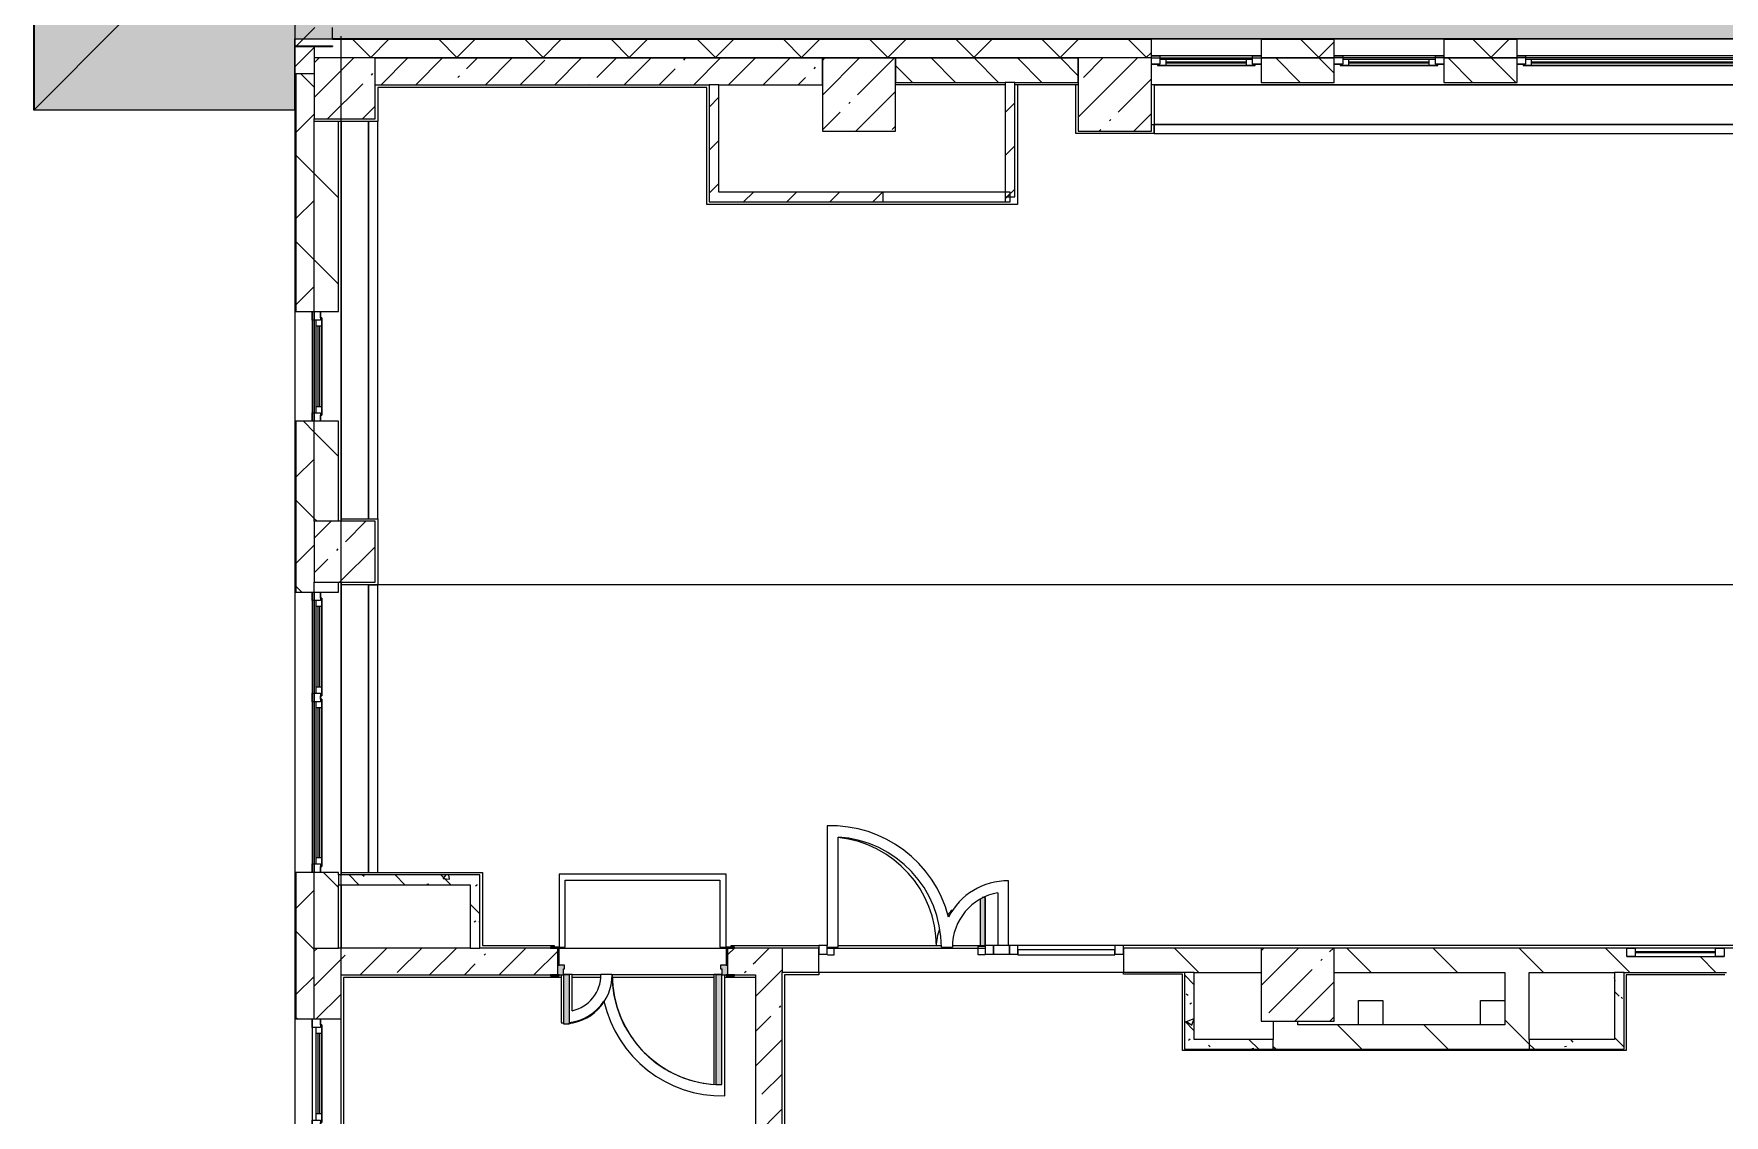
# Model space of a CAD drawing. Header units: millimetres. Extents: x 35224 to 234359, y -8553 to 29000.
# Drawn here: x 104938 to 118809, y 6530 to 15398 of the extents above; entities that cross this region are included whole.
import ezdxf

# ---------------------------------------------------------------- set-up
doc = ezdxf.new("R2010")
doc.units = ezdxf.units.MM
for name, color, linetype, lineweight in [('A-DETL-2', 7, 'Continuous', 5), ('A-GENM-1', 7, 'Continuous', 5), ('A-GLAZ-1', 7, 'Continuous', 5), ('A-GLAZ-CURT-3', 7, 'Continuous', 5), ('A-GLAZ-CWMG-3', 7, 'Continuous', 5), ('A-WALL', 7, 'Continuous', 9), ('A-WALL-4', 7, 'Continuous', 5), ('I-WALL-3', 7, 'Continuous', 5), ('S-COLS-1', 7, 'Continuous', 5), ('Оси', 7, 'Continuous', 9)]:
    doc.layers.add(name, color=color, linetype=linetype, lineweight=lineweight)
doc.layers.add('A-DETL-GENF-2', color=7, linetype='Continuous', lineweight=9, true_color=0xc0c0c0, transparency=0.4)
for name, color, linetype, lineweight, true_color in [('A-DETL-GENF-3', 7, 'Continuous', 5, 0xaaaaaa), ('A-DOOR-2', 7, 'Continuous', 5, 0xaaaaaa), ('A-DOOR-3', 7, 'Continuous', 5, 0xe2e2e2), ('A-DOOR-FRAM-2', 7, 'Continuous', 5, 0xe2e2e2), ('A-DOOR-FRAM-3', 7, 'Continuous', 5, 0xaaaaaa), ('A-FLOR-2', 7, 'Continuous', 5, 0xaaaaaa), ('A-GENM-2', 7, 'Continuous', 5, 0x737373), ('A-WALL-5', 7, 'Continuous', 5, 0x737373), ('I-WALL-2', 7, 'Continuous', 5, 0x737373), ('I-WALL-4', 7, 'Continuous', 5, 0x787878)]:
    doc.layers.add(name, color=color, linetype=linetype, lineweight=lineweight, true_color=true_color)
pattern_1 = [(135, (107348.7, 0), (-353.553, -353.553), [])]
pattern_2 = [(45, (107348.7, 0), (-353.5534, 353.5534), []), (135, (107348.7, 0), (-353.5534, -353.5534), [])]
pattern_3 = [(45, (107348.7, 0), (-285.123, 285.123), []), (45, (107633.8, 0), (-285.123, 285.123), [504.031, -100.806, 16.764, -84.042])]
pattern_4 = [(135, (107348.7, 0), (-377.17, -377.17), [533.4, -88.9, 17.78, -88.9]), (135, (107348.7, 376.94), (-377.17, -377.17), []), (50, (107348.7, 0), (637.645, -55.787), [66.675, -733.425]), (355, (107348.7, 0), (-123.35, 668.7), [53.34, -586.74]), (100.451, (107401.8, -4.65), (514.3, 612.908), [56.665, -623.315]), (46.184, (107348.7, 177.8), (948.776, -147.15), [100.01, -1100.14]), (96.636, (107427.8, 165.5), (830.91, 865.997), [85, -934.97]), (351.184, (107348.7, 177.8), (830.92, 865.99), [80.01, -880.11]), (21, (107437.6, 133.35), (530.65, -357.928), [66.675, -733.425]), (326, (107437.6, 133.35), (216.308, 644.66), [53.34, -586.74]), (71.451, (107481.8, 103.5), (746.96, 286.724), [56.665, -623.315]), (37.5, (107348.7, 0), (10.8105, 295.9426), [16.764, -562.864, 16.764, -578.866, -588.962]), (37.5, (107348.7, 0), (10.8105, 295.9426), [-1175.258, 16.764, -572.198]), (7.5, (107348.7, 0), (233.869, 350.632), [16.764, -322.834, 16.764, -549.529, -224.472]), (7.5, (107348.7, 0), (233.869, 350.632), [-905.891, 16.764, -207.708]), (327.5, (107150.44, 0), (474.568, -20.0513), [16.764, -205.486, 16.764, -676.656, -920.115]), (327.5, (107150.44, 0), (474.568, -20.0513), [-915.67, 16.764, -903.351]), (317.5, (107061.54, 0), (518.452, 88.993), [16.764, -272.161, 16.764, -443.738, -653.415]), (317.5, (107061.54, 0), (518.452, 88.993), [-749.427, 16.764, -636.65])]
pattern_5 = [(45, (107348.7, 0), (-176.7767, 176.7767), [])]

# ---------------------------------------------------------------- blocks, each defined once
blk = doc.blocks.new('парапет1 - парапет-18629556-3_7_2_птичка')
at = {"layer": 'A-GENM-1'}
for p, q in [((-2411, 14773), (-2411, 27400)), ((-268, 14773), (-2411, 14773))]:
    blk.add_line(p, q, dxfattribs=at)
at = {"layer": 'A-GENM-2'}
for p, q in [((-2409, 14775), (-1702, 15482)), ((-268, 15482), (-268, 14775))]:
    blk.add_line(p, q, dxfattribs=at)
blk = doc.blocks.new('BSC_Колонна _Прямоугольная - 500х500-V136-3_7_2_птичка')
at = {"layer": 'S-COLS-1'}
h = blk.add_hatch(dxfattribs=at)
h.set_pattern_fill('FP_110', color=256, style=0, pattern_type=2)
h.set_pattern_definition([(45, (-140, -14950), (-285.123, 285.123), []), (45, (145.12, -14950), (-285.123, 285.123), [504.031, -100.806, 16.764, -84.042])])
h.paths.add_polyline_path([(-250, -250), (250, -250), (250, 250), (-250, 250)])
for p, q in [((250, 250), (-250, 250)), ((-250, 250), (-250, -250)), ((250, -250), (250, 250)), ((-250, -250), (250, -250))]:
    blk.add_line(p, q, dxfattribs=at)
blk = doc.blocks.new('120_Окно_СКБ_1Ст - 120_Окно_СКБ_1Ст 900х2500_h_-20664874-3_7_2_птичка')
at = {"layer": 'A-GLAZ-1'}
for p, q in [((-450, -127), (-450, -57)), ((-450, -57), (-380, -57)), ((450, -57), (-450, -57)), ((-380, -127), (-450, -127)), ((-450, -127), (-400, -127)), ((-380, -127), (-400, -127)), ((-400, -127), (-400, -137)), ((-400, -137), (400, -137)), ((400, -137), (-400, -137)), ((-380, -57), (-380, -127)), ((380, -87), (-380, -87)), ((-380, -87), (-380, -127)), ((-330, -137), (-330, -87)), ((-330, -107), (330, -107)), ((330, -117), (-330, -117)), ((330, -137), (330, -87)), ((380, -127), (380, -57)), ((380, -57), (450, -57)), ((380, -127), (380, -87)), ((450, -127), (380, -127)), ((400, -127), (380, -127)), ((400, -127), (450, -127)), ((400, -137), (400, -127)), ((450, -57), (450, -127))]:
    blk.add_line(p, q, dxfattribs=at)
blk = doc.blocks.new('120_Окно_СКБ_2Ст - 120_Окно_СКБ_2Ст 2100х2400 _мал створка справа_-22446225-3_7_2_птичка')
at = {"layer": 'A-GLAZ-1'}
for p, q in [((-1050, -127), (-1050, -57)), ((-1050, -57), (-980, -57)), ((1050, -57), (-1050, -57)), ((-980, -127), (-1050, -127)), ((-1050, -127), (-1000, -127)), ((-980, -127), (-1000, -127)), ((-1000, -127), (-1000, -137)), ((-1000, -137), (170, -137)), ((170, -137), (-1000, -137)), ((-980, -57), (-980, -127)), ((150, -87), (-980, -87)), ((-980, -87), (-980, -127)), ((-930, -137), (-930, -87)), ((-930, -107), (100, -107)), ((100, -117), (-930, -117)), ((100, -137), (100, -87)), ((150, -127), (150, -57)), ((150, -57), (220, -57)), ((150, -127), (150, -87)), ((220, -127), (150, -127)), ((170, -127), (150, -127)), ((170, -127), (200, -127)), ((170, -137), (170, -127)), ((220, -127), (200, -127)), ((200, -127), (200, -137)), ((200, -137), (1000, -137)), ((1000, -137), (200, -137)), ((220, -57), (220, -127)), ((980, -87), (220, -87)), ((220, -87), (220, -127)), ((270, -137), (270, -87)), ((270, -107), (930, -107)), ((930, -117), (270, -117)), ((930, -137), (930, -87)), ((980, -127), (980, -57)), ((980, -57), (1050, -57)), ((980, -127), (980, -87)), ((1050, -127), (980, -127)), ((1000, -127), (980, -127)), ((1000, -127), (1050, -127)), ((1000, -137), (1000, -127)), ((1050, -57), (1050, -127))]:
    blk.add_line(p, q, dxfattribs=at)
blk = doc.blocks.new('120_Окно_СКБ_2Ст - 120_Окно_СКБ_2Ст 2300х2500 _мал створка справа_-22272277-3_7_2_птичка')
at = {"layer": 'A-GLAZ-1'}
for p, q in [((-1150, -127), (-1150, -57)), ((-1150, -57), (-1080, -57)), ((1150, -57), (-1150, -57)), ((-1080, -127), (-1150, -127)), ((-1150, -127), (-1100, -127)), ((-1080, -127), (-1100, -127)), ((-1100, -127), (-1100, -137)), ((-1100, -137), (270, -137)), ((270, -137), (-1100, -137)), ((-1080, -57), (-1080, -127)), ((250, -87), (-1080, -87)), ((-1080, -87), (-1080, -127)), ((-1030, -137), (-1030, -87)), ((-1030, -107), (200, -107)), ((200, -117), (-1030, -117)), ((200, -137), (200, -87)), ((250, -127), (250, -57)), ((250, -57), (320, -57)), ((250, -127), (250, -87)), ((320, -127), (250, -127)), ((270, -127), (250, -127)), ((270, -127), (300, -127)), ((270, -137), (270, -127)), ((320, -127), (300, -127)), ((300, -127), (300, -137)), ((300, -137), (1100, -137)), ((1100, -137), (300, -137)), ((320, -57), (320, -127)), ((1080, -87), (320, -87)), ((320, -87), (320, -127)), ((370, -137), (370, -87)), ((370, -107), (1030, -107)), ((1030, -117), (370, -117)), ((1030, -137), (1030, -87)), ((1080, -127), (1080, -57)), ((1080, -57), (1150, -57)), ((1080, -127), (1080, -87)), ((1150, -127), (1080, -127)), ((1100, -127), (1080, -127)), ((1100, -127), (1150, -127)), ((1100, -137), (1100, -127)), ((1150, -57), (1150, -127))]:
    blk.add_line(p, q, dxfattribs=at)
blk = doc.blocks.new('110_Дверь_СКБ_2Ст - Д-1 Лестничная клетка EIS60-24280000-3_7_2_птичка')
at = {"layer": 'A-DOOR-3'}
for points in [[(-637.5, 1010), (-637.5, 110), (-587.5, 110), (-587.5, 1010)], [(612.5, 510), (612.5, 110), (662.5, 110), (662.5, 510)], [(712.5, 30), (697.5, 30), (697.5, -110), (712.5, -110)]]:
    blk.add_hatch(color=256, dxfattribs=at).paths.add_polyline_path(points)
h = blk.add_hatch(color=256, dxfattribs=at)
h.paths.add_polyline_path([(712.5, 110), (662.5, 110), (662.5, 60), (652.5, 60), (652.5, 30), (712.5, 30), (712.5, 39.7)])
h.paths.add_polyline_path([(-687.5, 110), (-687.5, 30), (-627.5, 30), (-627.5, 60), (-637.5, 60), (-637.5, 110)])
at = {"layer": 'A-DOOR-FRAM-2'}
for points in [[(-742.5, 118), (-742.5, 110), (-672.5, 110), (-672.5, 118)], [(-672.5, 30), (-687.5, 30), (-687.5, -110), (-672.5, -110)], [(767.5, 118), (697.5, 118), (697.5, 110), (767.5, 110)], [(-672.5, -110), (-742.5, -110), (-742.5, -118), (-672.5, -118)], [(697.5, -110), (697.5, -118), (767.5, -118), (767.5, -110)]]:
    blk.add_hatch(color=256, dxfattribs=at).paths.add_polyline_path(points)
at = {"layer": 'A-DOOR-2'}
for p, q in [((-637.5, 1010), (-637.5, 110)), ((-587.5, 1010), (-637.5, 1010)), ((-587.5, 110), (-587.5, 1010)), ((662.5, 510), (612.5, 510)), ((612.5, 510), (612.5, 110)), ((662.5, 110), (662.5, 510)), ((-637.5, 110), (-587.5, 110)), ((612.5, 110), (662.5, 110))]:
    blk.add_line(p, q, dxfattribs=at)
for centre, radius, start, end in [((-637.5, 110), 900, 0, 90), ((662.5, 110), 400, 90, 180)]:
    blk.add_arc(centre, radius, start, end, dxfattribs=at)
at = {"layer": 'A-DOOR-FRAM-3'}
for p, q in [((-672.5, 118), (-742.5, 118)), ((-742.5, 118), (-742.5, 110)), ((-742.5, 110), (-672.5, 110)), ((-637.5, 110), (-687.5, 110)), ((-687.5, 110), (-687.5, 30)), ((-687.5, 30), (-627.5, 30)), ((-672.5, 30), (-687.5, 30)), ((-687.5, 30), (-687.5, -110)), ((-672.5, 110), (-672.5, 118)), ((-672.5, -110), (-672.5, 30)), ((-637.5, 60), (-637.5, 110)), ((-627.5, 60), (-637.5, 60)), ((-627.5, 30), (-627.5, 60)), ((662.5, 60), (652.5, 60)), ((652.5, 60), (652.5, 30)), ((652.5, 30), (712.5, 30)), ((662.5, 110), (662.5, 60)), ((712.5, 110), (662.5, 110)), ((767.5, 118), (697.5, 118)), ((697.5, 118), (697.5, 110)), ((697.5, 110), (767.5, 110)), ((712.5, 30), (697.5, 30)), ((697.5, 30), (697.5, -110)), ((712.5, 30), (712.5, 110)), ((712.5, -110), (712.5, 30)), ((767.5, 110), (767.5, 118)), ((-672.5, -110), (-742.5, -110)), ((-742.5, -110), (-742.5, -118)), ((-742.5, -118), (-672.5, -118)), ((-687.5, -110), (-672.5, -110)), ((-672.5, -118), (-672.5, -110)), ((697.5, -110), (712.5, -110)), ((767.5, -110), (697.5, -110)), ((697.5, -110), (697.5, -118)), ((697.5, -118), (767.5, -118)), ((767.5, -118), (767.5, -110))]:
    blk.add_line(p, q, dxfattribs=at)
blk = doc.blocks.new('120_Окно_СКБ_2Ст - 120_Окно_СКБ_2Ст 3100х2500 _мал_створка слева_ 2-V162-3_7_2_птичка')
at = {"layer": 'A-GLAZ-1'}
for p, q in [((-1550, -127), (-1550, -57)), ((-1550, -57), (-1480, -57)), ((1550, -57), (-1550, -57)), ((-1480, -127), (-1550, -127)), ((-1550, -127), (-1500, -127)), ((-1480, -127), (-1500, -127)), ((-1500, -127), (-1500, -137)), ((-1500, -137), (670, -137)), ((670, -137), (-1500, -137)), ((-1480, -57), (-1480, -127)), ((650, -87), (-1480, -87)), ((-1480, -87), (-1480, -127)), ((-1430, -137), (-1430, -87)), ((-1430, -107), (600, -107)), ((600, -117), (-1430, -117)), ((600, -137), (600, -87)), ((650, -127), (650, -57)), ((650, -57), (720, -57)), ((650, -127), (650, -87)), ((720, -127), (650, -127)), ((670, -127), (650, -127)), ((670, -127), (700, -127)), ((670, -137), (670, -127)), ((720, -127), (700, -127)), ((700, -127), (700, -137)), ((700, -137), (1500, -137)), ((1500, -137), (700, -137)), ((720, -57), (720, -127)), ((1480, -87), (720, -87)), ((720, -87), (720, -127)), ((770, -137), (770, -87)), ((770, -107), (1430, -107)), ((1430, -117), (770, -117)), ((1430, -137), (1430, -87)), ((1480, -127), (1480, -57)), ((1480, -57), (1550, -57)), ((1480, -127), (1480, -87)), ((1550, -127), (1480, -127)), ((1500, -127), (1480, -127)), ((1500, -127), (1550, -127)), ((1500, -137), (1500, -127)), ((1550, -57), (1550, -127))]:
    blk.add_line(p, q, dxfattribs=at)
blk = doc.blocks.new('BSC_Колонна _Прямоугольная - 600х600-V219-3_7_2_птичка')
at = {"layer": 'S-COLS-1'}
h = blk.add_hatch(dxfattribs=at)
h.set_pattern_fill('FP_156', color=256, style=0, pattern_type=2)
h.set_pattern_definition([(45, (-7960, -7600), (-285.123, 285.123), []), (45, (-7674.88, -7600), (-285.123, 285.123), [504.031, -100.806, 16.764, -84.042])])
h.paths.add_polyline_path([(-300, -300), (300, -300), (300, 300), (-300, 300)])
for p, q in [((300, 300), (-300, 300)), ((-300, 300), (-300, -300)), ((300, -300), (300, 300)), ((-300, -300), (300, -300))]:
    blk.add_line(p, q, dxfattribs=at)
blk = doc.blocks.new('120_Окно_СКБ_1Ст - 120_Окно_СКБ_1Ст_900х2500_h_-20705657-3_7_2_птичка')
at = {"layer": 'A-GLAZ-1'}
for p, q in [((-450, -127), (-450, -57)), ((-450, -57), (-380, -57)), ((450, -57), (-450, -57)), ((-380, -127), (-450, -127)), ((-450, -127), (-400, -127)), ((-380, -127), (-400, -127)), ((-400, -127), (-400, -137)), ((-400, -137), (400, -137)), ((400, -137), (-400, -137)), ((-380, -57), (-380, -127)), ((380, -87), (-380, -87)), ((-380, -87), (-380, -127)), ((-330, -137), (-330, -87)), ((-330, -107), (330, -107)), ((330, -117), (-330, -117)), ((330, -137), (330, -87)), ((380, -127), (380, -57)), ((380, -57), (450, -57)), ((380, -127), (380, -87)), ((450, -127), (380, -127)), ((400, -127), (380, -127)), ((400, -127), (450, -127)), ((400, -137), (400, -127)), ((450, -57), (450, -127))]:
    blk.add_line(p, q, dxfattribs=at)
blk = doc.blocks.new('BSC_Колонна _Прямоугольная - 500х500-V227-3_7_2_птичка')
at = {"layer": 'S-COLS-1'}
h = blk.add_hatch(dxfattribs=at)
h.set_pattern_fill('FP_166', color=256, style=0, pattern_type=2)
h.set_pattern_definition([(45, (-140, -11150), (-285.123, 285.123), []), (45, (145.12, -11150), (-285.123, 285.123), [504.031, -100.806, 16.764, -84.042])])
h.paths.add_polyline_path([(-136, -250), (250, -250), (250, 250), (-250, 250), (-250, -250)])
for p, q in [((250, 250), (-250, 250)), ((-250, 250), (-250, -250)), ((250, -250), (250, 250)), ((-250, -250), (250, -250))]:
    blk.add_line(p, q, dxfattribs=at)
blk = doc.blocks.new('Прямоугольный импост - 50 x 70 мм-V258-3_7_2_птичка')
at = {"layer": 'A-GLAZ-CWMG-3'}
for p, q in [((-70, 35), (0, 35)), ((-70, -35), (-70, 35)), ((0, 35), (0, -35)), ((0, -35), (-70, -35))]:
    blk.add_line(p, q, dxfattribs=at)
blk = doc.blocks.new('Дверь_Витражная_остекление_ - ДВН_ДАО_Главный вход_1200 в свету-V259-3_7_2_птичка')
at = {"layer": 'A-DOOR-3'}
blk.add_hatch(color=256, dxfattribs=at).paths.add_polyline_path([(626, 30), (647, 35), (647, 430), (635, 430), (607, 416), (607, 30), (620, 30)])
at = {"layer": 'A-DETL-GENF-3'}
for p, q in [((647, 430), (635, 430)), ((647, 35), (647, 430)), ((607, 416), (607, 30)), ((-592, -40), (-592, 23)), ((592, -40), (592, 30)), ((592, 30), (647, 30)), ((607, 30), (647, 30)), ((-647, -40), (-592, -40)), ((647, -40), (592, -40))]:
    blk.add_line(p, q, dxfattribs=at)
at = {"layer": 'A-DOOR-2'}
blk.add_line((647, 430), (647, 35), dxfattribs=at)
for centre, radius, start, end in [((-647, 30), 895, 360, 84.2645), ((647, 30), 400, 90, 93.429), ((647, 30), 400, 132.2351, 140.3871), ((647, 30), 400, 159.4182, 180)]:
    blk.add_arc(centre, radius, start, end, dxfattribs=at)
blk = doc.blocks.new('Системная панель - Стемалит - 40мм-32257327-3_7_2_птичка')
at = {"layer": 'A-GLAZ-CURT-3'}
for p, q in [((65, 35), (-65, 35)), ((-65, 35), (-65, -35)), ((65, -35), (65, 35)), ((-65, -35), (65, -35))]:
    blk.add_line(p, q, dxfattribs=at)
blk = doc.blocks.new('Прямоугольный импост - 50 x 70 мм-31687886-3_7_2_птичка')
at = {"layer": 'A-GLAZ-CWMG-3'}
for p, q in [((-35, 35), (35, 35)), ((-35, -35), (-35, 35)), ((35, 35), (35, -35)), ((35, -35), (-35, -35))]:
    blk.add_line(p, q, dxfattribs=at)
blk = doc.blocks.new('Прямоугольный импост - 50 x 70 мм-31701779-3_7_2_птичка')
at = {"layer": 'A-GLAZ-CWMG-3'}
for p, q in [((0, 35), (-70, 35)), ((-70, 35), (-70, -35)), ((0, -35), (0, 35)), ((-70, -35), (0, -35))]:
    blk.add_line(p, q, dxfattribs=at)
blk = doc.blocks.new('Системная панель - Стекло - 40мм-V260-3_7_2_птичка')
at = {"layer": 'A-GLAZ-CURT-3'}
for p, q in [((397.5, 0), (-397.5, 0)), ((-397.5, 0), (-397.5, -40)), ((397.5, -40), (397.5, 0)), ((-397.5, -40), (397.5, -40))]:
    blk.add_line(p, q, dxfattribs=at)
blk = doc.blocks.new('Прямоугольный импост - 50 x 70 мм-31702100-3_7_2_птичка')
at = {"layer": 'A-GLAZ-CWMG-3'}
for p, q in [((-35, 35), (35, 35)), ((-35, -35), (-35, 35)), ((35, 35), (35, -35)), ((35, -35), (-35, -35))]:
    blk.add_line(p, q, dxfattribs=at)
blk = doc.blocks.new('Прямоугольный импост - 50 x 70 мм-31720914-3_7_2_птичка')
at = {"layer": 'A-GLAZ-CWMG-3'}
blk.add_line((32940, 7920), (32145, 7920), dxfattribs=at)
blk = doc.blocks.new('120_Окно_СКБ_1Ст - 120_Окно_СКБ_1Ст 400х800 EI30-24230873-3_7_2_птичка')
at = {"layer": 'A-GLAZ-1'}
for p, q in [((-400, 30), (-400, 100)), ((-400, 100), (-330, 100)), ((400, 100), (-400, 100)), ((-330, 30), (-400, 30)), ((-400, 30), (400, 30)), ((-330, 100), (-330, 30)), ((330, 70), (-330, 70)), ((330, 60), (-330, 60)), ((330, 30), (330, 100)), ((330, 100), (400, 100)), ((400, 30), (330, 30)), ((400, 100), (400, 30))]:
    blk.add_line(p, q, dxfattribs=at)
blk = doc.blocks.new('Зашивка приборов отопления34 - Зашивка приборов отопления-33324488-3_7_2_птичка')
at = {"layer": 'A-WALL-4'}
for p, q in [((34188, 26888), (34188, 26567)), ((40348, 26888), (34188, 26888)), ((40348, 26567), (40348, 26888)), ((34188, 26567), (40348, 26567)), ((40348, 26567), (34188, 26567)), ((34188, 26567), (34188, 26492)), ((40348, 26492), (40348, 26567)), ((34188, 26492), (40348, 26492))]:
    blk.add_line(p, q, dxfattribs=at)
blk = doc.blocks.new('Зашивка приборов отопления35 - Зашивка приборов отопления-33324623-3_7_2_птичка')
at = {"layer": 'A-WALL-4'}
for p, q in [((34188, 26793), (34188, 26567)), ((37448, 26793), (34188, 26793)), ((37448, 26567), (37448, 26793)), ((34188, 26567), (37448, 26567)), ((37448, 26567), (34188, 26567)), ((34188, 26567), (34188, 26492)), ((37448, 26492), (37448, 26567)), ((34188, 26492), (37448, 26492))]:
    blk.add_line(p, q, dxfattribs=at)
blk = doc.blocks.new('Зашивка приборов отопления36 - Зашивка приборов отопления-33324807-3_7_2_птичка')
at = {"layer": 'A-WALL-4'}
for p, q in [((34188, 26793), (34188, 26567)), ((36549, 26793), (34188, 26793)), ((36549, 26567), (36549, 26793)), ((34188, 26567), (36549, 26567)), ((36545, 26567), (34188, 26567)), ((34188, 26567), (34188, 26492)), ((36545, 26492), (36545, 26567)), ((34188, 26492), (36545, 26492))]:
    blk.add_line(p, q, dxfattribs=at)

msp = doc.modelspace()

# ---------------------------------------------------------------- hatches: boundary and pattern name
at = {"layer": 'A-DETL-GENF-2'}
msp.add_hatch(color=256, dxfattribs=at).paths.add_polyline_path([(106420.9, 14774.9), (107080.7, 14774.9), (107080.7, 15358), (146108.7, 15358), (146108.7, 23888.3), (141276.8, 23888.3), (141276.8, 27398.1), (104939.6, 27398.1), (104939.6, 14774.9), (105954.8, 14774.9)])
at = {"layer": 'A-WALL-4'}
h = msp.add_hatch(dxfattribs=at)
h.set_pattern_fill('FP_93', color=256, style=0, pattern_type=2)
h.set_pattern_definition(pattern_2)
h.paths.add_polyline_path([(134387.1, 15200), (139458.7, 15200), (139458.7, 15350), (137365.7, 15349), (137365.7, 15288), (137358.7, 15285), (136585.7, 15288), (136585.7, 15350), (132958.9, 15349), (132958.9, 15288), (132951.9, 15285), (131778.9, 15288), (131778.9, 15350), (127138.7, 15349), (127138.7, 15288), (127131.7, 15285), (126358.7, 15288), (126358.7, 15350), (122131.7, 15349), (122131.7, 15288), (122124.7, 15285), (121951.7, 15288), (121951.5, 15350), (120208.7, 15350), (120208.7, 15200), (133758.7, 15200)])
h.paths.add_polyline_path([(145658.8, 15200), (145658.8, 15350), (145158.7, 15350), (145158.7, 15200), (145573.5, 15200)])
h.paths.add_polyline_path([(142008.7, 15200), (142758.7, 15200), (142758.7, 15350), (142008.7, 15350)])
h.paths.add_polyline_path([(140958.7, 15200), (141108.7, 15200), (141108.7, 15350), (140958.7, 15350), (140958.7, 15270.2)])
h.paths.add_polyline_path([(116508.7, 15200), (117108.7, 15200), (117108.7, 15350), (116508.7, 15350)])
h.paths.add_polyline_path([(113878.6, 15200), (114108.7, 15200), (114108.7, 15350), (107388.7, 15350), (107388.7, 15293), (107238.7, 15293), (107238.7, 15200), (113508.7, 15200)])
h.paths.add_polyline_path([(115608.7, 15200), (115608.7, 15350), (115008.7, 15350), (115008.7, 15200)])
h.paths.add_polyline_path([(140358.7, 15200), (140588.7, 15200), (140583.7, 15350), (140358.7, 15350), (140358.7, 15270.2)])
h = msp.add_hatch(dxfattribs=at)
h.set_pattern_fill('FP_91', color=256, style=0, pattern_type=2)
h.set_pattern_definition([(135, (107348.7, 0), (-176.7767, -176.7767), [])])
h.paths.add_polyline_path([(120404, 15000), (121058.7, 15000), (121058.7, 15200), (120208.7, 15200), (120208.7, 15000), (120309.9, 15000)])
h.paths.add_polyline_path([(112008.7, 15000), (113508.7, 15000), (113508.7, 15200), (112008.7, 15200)])
h.paths.add_polyline_path([(116675.2, 15000), (117108.7, 15000), (117108.7, 15200), (116508.7, 15200), (116508.7, 15000)])
h.paths.add_polyline_path([(115608.7, 15000), (115608.7, 15200), (115008.7, 15200), (115008.7, 15000)])
h = msp.add_hatch(dxfattribs=at)
h.set_pattern_fill('FP_93', color=256, style=0, pattern_type=2)
h.set_pattern_definition(pattern_2)
h.paths.add_polyline_path([(107080.7, 14973), (107088.7, 14973), (107088.7, 15073), (107080.7, 15073)])
h = msp.add_hatch(dxfattribs=at)
h.set_pattern_fill('FP_93', color=256, style=0, pattern_type=2)
h.set_pattern_definition(pattern_2)
h.paths.add_polyline_path([(107088.7, -100), (107238.7, -100), (107238.7, 5220), (107088.7, 5220), (107088.7, 1965.8)])
h.paths.add_polyline_path([(107088.7, 7320), (107238.7, 7320), (107238.7, 8520), (107088.7, 8520), (107088.7, 7750.3)])
h.paths.add_polyline_path([(107238.7, 10820), (107238.7, 12220), (107088.7, 12220), (107088.7, 10820)])
h.paths.add_polyline_path([(107238.7, 13120), (107238.7, 15073), (107088.7, 15073), (107088.7, 13120)])
h = msp.add_hatch(dxfattribs=at)
h.set_pattern_fill('FP_93', color=256, style=0, pattern_type=2)
h.set_pattern_definition(pattern_2)
h.paths.add_polyline_path([(107088.7, 14923), (107088.7, 14973), (107080.7, 14973), (107080.7, 14923)])
at = {"layer": 'I-WALL-3'}
h = msp.add_hatch(dxfattribs=at)
h.set_pattern_fill('FP_93', color=256, style=0, pattern_type=2)
h.set_pattern_definition(pattern_2)
h.paths.add_polyline_path([(107388.7, 15358), (107388.7, 15450), (107080.7, 15450), (107080.7, 15358), (107353.1, 15358)])
h = msp.add_hatch(dxfattribs=at)
h.set_pattern_fill('FP_93', color=256, style=0, pattern_type=2)
h.set_pattern_definition(pattern_2)
h.paths.add_polyline_path([(107080.7, 15300), (107388.7, 15300), (107388.7, 15358), (107080.7, 15358), (107080.7, 15341.3)])
h = msp.add_hatch(dxfattribs=at)
h.set_pattern_fill('FP_89', color=256, style=0, pattern_type=2)
h.set_pattern_definition(pattern_3)
h.paths.add_polyline_path([(107088.7, 15073), (107238.7, 15073), (107238.7, 15293), (107080.7, 15293), (107085.7, 15073)])
h = msp.add_hatch(dxfattribs=at)
h.set_pattern_fill('FP_89', color=256, style=0, pattern_type=2)
h.set_pattern_definition(pattern_3)
h.paths.add_polyline_path([(111408.7, 14980), (111408.7, 15200), (107738.7, 15200), (107738.7, 14980), (110558.7, 14980)])
h = msp.add_hatch(dxfattribs=at)
h.set_pattern_fill('FP_94', color=256, style=0, pattern_type=2)
h.set_pattern_definition(pattern_5)
h.paths.add_polyline_path([(112988.7, 14060), (112988.7, 15000), (112908.7, 15000), (112908.7, 14060)])
h = msp.add_hatch(dxfattribs=at)
h.set_pattern_fill('FP_94', color=256, style=0, pattern_type=2)
h.set_pattern_definition(pattern_5)
h.paths.add_polyline_path([(110558.7, 14100), (110558.7, 14980), (110478.7, 14980), (110478.7, 14100)])
h = msp.add_hatch(dxfattribs=at)
h.set_pattern_fill('FP_92', color=256, style=0, pattern_type=2)
h.set_pattern_definition(pattern_1)
h.paths.add_polyline_path([(107238.7, 7900), (107438.7, 7900), (107438.7, 8520), (107238.7, 8520), (107238.7, 8328.8)])
h.paths.add_polyline_path([(107238.7, 10820), (107438.7, 10820), (107438.7, 10900), (107238.7, 10900)])
h.paths.add_polyline_path([(107438.7, 11400), (107438.7, 12220), (107238.7, 12220), (107238.7, 11400), (107353.1, 11400)])
h.paths.add_polyline_path([(107238.7, 13120), (107438.7, 13120), (107438.7, 14680), (107238.7, 14680), (107238.7, 13534.8)])
h = msp.add_hatch(dxfattribs=at)
h.set_pattern_fill('FP_94', color=256, style=0, pattern_type=2)
h.set_pattern_definition(pattern_5)
h.paths.add_polyline_path([(112948.7, 14020), (112948.7, 14100), (112908.7, 14100), (112908.7, 14020)])
h.paths.add_polyline_path([(111908.7, 14020), (111908.7, 14100), (110478.7, 14100), (110478.7, 14020)])
h = msp.add_hatch(dxfattribs=at)
h.set_pattern_fill('FP_89', color=256, style=0, pattern_type=2)
h.set_pattern_definition(pattern_3)
h.paths.add_polyline_path([(107238.7, -100), (107458.7, -100), (107458.7, 5220), (107238.7, 5220), (107238.7, 1965.8)])
h.paths.add_polyline_path([(107458.7, 7320), (107458.7, 7900), (107238.7, 7900), (107238.7, 7320)])
h = msp.add_hatch(dxfattribs=at)
h.set_pattern_fill('FP_89', color=256, style=0, pattern_type=2)
h.set_pattern_definition(pattern_3)
h.paths.add_polyline_path([(107458.7, 7680), (109233.7, 7680), (109233.7, 7900), (107458.7, 7900), (107458.7, 7750.3)])
h.paths.add_polyline_path([(110858.7, 7680), (110858.7, 7900), (110633.7, 7900), (110633.7, 7680), (110688.7, 7680)])
h = msp.add_hatch(dxfattribs=at)
h.set_pattern_fill('FP_89', color=256, style=0, pattern_type=2)
h.set_pattern_definition(pattern_3)
h.paths.add_polyline_path([(111078.7, -100), (111078.7, 7900), (110858.7, 7900), (110858.7, -100)])
h = msp.add_hatch(dxfattribs=at)
h.set_pattern_fill('FP_92', color=256, style=0, pattern_type=2)
h.set_pattern_definition(pattern_1)
h.paths.add_polyline_path([(124008.7, 7700), (124008.7, 7900), (122358, 7900), (122358, 7700), (123558.7, 7700)])
h.paths.add_polyline_path([(115008.7, 7700), (115008.7, 7900), (113878.7, 7900), (113878.7, 7700), (114459.7, 7700)])
h.paths.add_polyline_path([(115608.7, 7700), (119508.7, 7700), (119508.7, 7900), (118808.7, 7900), (118808.7, 7830), (118008.7, 7830), (118008.7, 7900), (115608.7, 7900), (115608.7, 7789.5)])
h.paths.add_polyline_path([(120918, 7700), (120918, 7900), (120108.7, 7900), (120108.7, 7700)])
h.paths.add_polyline_path([(111082, 7700), (111378.7, 7700), (111378.7, 7900), (111078.7, 7900), (111078.7, 7700)])
h = msp.add_hatch(dxfattribs=at)
h.set_pattern_fill('FP_92', color=256, style=0, pattern_type=2)
h.set_pattern_definition(pattern_1)
h.paths.add_polyline_path([(117208.7, 7070), (117208.7, 7700), (117008.7, 7700), (117008.7, 7070)])
h = msp.add_hatch(dxfattribs=at)
h.set_pattern_fill('FP_92', color=256, style=0, pattern_type=2)
h.set_pattern_definition(pattern_1)
h.paths.add_polyline_path([(115308.7, 7070), (115308.7, 7300), (115108.7, 7300), (115108.7, 7070)])
h = msp.add_hatch(dxfattribs=at)
h.set_pattern_fill('FP_92', color=256, style=0, pattern_type=2)
h.set_pattern_definition(pattern_1)
h.paths.add_polyline_path([(117008.7, 7070), (117008.7, 7270), (115308.7, 7270), (115308.7, 7070), (115743, 7070)])
at = {"layer": 'I-WALL-4'}
h = msp.add_hatch(dxfattribs=at)
h.set_pattern_fill('FP_99', color=256, style=0, pattern_type=2)
h.set_pattern_definition(pattern_4)
h.paths.add_polyline_path([(108518.7, 8420), (108598.7, 8420), (108598.7, 8500), (107438.7, 8500), (107438.7, 8420), (108285.3, 8420)])
h = msp.add_hatch(dxfattribs=at)
h.set_pattern_fill('FP_99', color=256, style=0, pattern_type=2)
h.set_pattern_definition(pattern_4)
h.paths.add_polyline_path([(108598.7, 7900), (108598.7, 8420), (108518.7, 8420), (108518.7, 7900)])
h = msp.add_hatch(dxfattribs=at)
h.set_pattern_fill('FP_99', color=256, style=0, pattern_type=2)
h.set_pattern_definition(pattern_4)
h.paths.add_polyline_path([(114459.7, 7070), (114459.7, 7700), (114379.7, 7700), (114379.7, 7070)])
h = msp.add_hatch(dxfattribs=at)
h.set_pattern_fill('FP_99', color=256, style=0, pattern_type=2)
h.set_pattern_definition(pattern_4)
h.paths.add_polyline_path([(117988.7, 7150), (117988.7, 7700), (117908.7, 7700), (117908.7, 7150)])
h = msp.add_hatch(dxfattribs=at)
h.set_pattern_fill('FP_99', color=256, style=0, pattern_type=2)
h.set_pattern_definition(pattern_4)
h.paths.add_polyline_path([(115108.7, 7070), (115108.7, 7150), (114459.7, 7150), (114459.7, 7070)])
h = msp.add_hatch(dxfattribs=at)
h.set_pattern_fill('FP_99', color=256, style=0, pattern_type=2)
h.set_pattern_definition(pattern_4)
h.paths.add_polyline_path([(117208.7, 7070), (117988.7, 7070), (117988.7, 7150), (117208.7, 7150)])
at = {"layer": 'S-COLS-1'}
h = msp.add_hatch(dxfattribs=at)
h.set_pattern_fill('FP_89', color=256, style=0, pattern_type=2)
h.set_pattern_definition(pattern_3)
h.paths.add_polyline_path([(112008.7, 14600), (112008.7, 15200), (111408.7, 15200), (111408.7, 14600)])
h = msp.add_hatch(dxfattribs=at)
h.set_pattern_fill('FP_89', color=256, style=0, pattern_type=2)
h.set_pattern_definition(pattern_3)
h.paths.add_polyline_path([(114108.7, 14600), (114108.7, 15200), (113508.7, 15200), (113508.7, 14600), (113878.6, 14600)])

# ---------------------------------------------------------------- linework, layer by layer
at = {"layer": 'A-DETL-2'}
for p, q in [((104939.6, 27398.1), (104939.6, 14774.9)), ((107080.7, 14774.9), (107080.7, 15358)), ((107080.7, 15358), (145658.8, 15358)), ((104939.6, 14774.9), (107080.7, 14774.9))]:
    msp.add_line(p, q, dxfattribs=at)
at = {"layer": 'A-FLOR-2'}
for p, q in [((110459.7, 14959), (107759.7, 14959)), ((107759.7, 14959), (107759.7, 14679)), ((110459.7, 13999), (110459.7, 14959)), ((113488.7, 14979), (113009.7, 14979)), ((113009.7, 14979), (113009.7, 13999)), ((113488.7, 14580), (113488.7, 14979)), ((120289.9, 14980), (114108.7, 14980)), ((107458.7, 14680), (107458.7, 11420)), ((107683.7, 14680), (107458.7, 14680)), ((107683.7, 11420), (107683.7, 14680)), ((114128.7, 14580), (113488.7, 14580)), ((114108.7, 14655), (120289.9, 14655)), ((114128.7, 14655), (114128.7, 14580)), ((113009.7, 13999), (110459.7, 13999)), ((107458.7, 11420), (107683.7, 11420)), ((107759.7, 11419), (107759.7, 10880)), ((107459.7, 10880), (107459.7, 8521)), ((107683.7, 10880), (107459.7, 10880)), ((107683.7, 8521), (107683.7, 10880)), ((120309.9, 10880), (107684.7, 10880)), ((111446.8, 8902), (111446.8, 7920)), ((111536.8, 7907.6), (111536.8, 8810.8)), ((107459.7, 8521), (107683.7, 8521)), ((107759.7, 8521), (108618.7, 8521)), ((108618.7, 8521), (108618.7, 7921)), ((109248.5, 8506.5), (109248.5, 7908)), ((110618.4, 8506.5), (109248.5, 8506.5)), ((110618.4, 7906.5), (110618.4, 8506.5)), ((109298.5, 7906.5), (109298.5, 8456.5)), ((109298.5, 8456.5), (110568.4, 8456.5)), ((110568.4, 8456.5), (110568.4, 7906.5)), ((112848.5, 8354.4), (112848.5, 7920)), ((112936, 7920), (112936, 8451.5)), ((108618.7, 7921), (109208.7, 7921)), ((109208.7, 7921), (109208.7, 7908)), ((110658.7, 7908), (110658.7, 7920)), ((110658.7, 7920), (111378.7, 7920)), ((111448.7, 7907.6), (111536.8, 7907.6)), ((111536.8, 7920), (112384.4, 7920)), ((112385.1, 7907.6), (112475.1, 7907.6)), ((112476.1, 7920), (112743.7, 7920)), ((120932.9, 7920), (113878.7, 7920)), ((109248.7, 7906.5), (109298.5, 7906.5)), ((110568.4, 7906.5), (110618.4, 7906.5)), ((109265.7, 7659), (107478.7, 7659)), ((107478.7, 7659), (107478.7, 5520)), ((109265.7, 7680), (109265.7, 7288.3)), ((109355.7, 7682.7), (109283.7, 7682.7)), ((109355.7, 7385.6), (109355.7, 7682.7)), ((109589.6, 7659), (109355.7, 7659)), ((109681.9, 7682.7), (109591.9, 7682.7)), ((110516.9, 7659), (109683.6, 7659)), ((110583.7, 7682.7), (110516.9, 7682.7)), ((110516.9, 7682.7), (110516.9, 6780.4)), ((110606.9, 6687.9), (110606.9, 7680)), ((110858.7, 7659), (110606.9, 7659)), ((111378.7, 7680), (111098.7, 7680)), ((111098.7, 7680), (111098.7, 140.5)), ((111378.7, 7700), (111378.7, 7680)), ((113878.7, 7685.5), (113878.7, 7700)), ((114363.7, 7685.5), (113878.7, 7685.5)), ((114363.7, 7060.5), (114363.7, 7685.5)), ((118813.7, 7680.5), (118003.7, 7680.5)), ((118003.7, 7680.5), (118003.7, 7060.5)), ((115808.7, 7470), (116008.7, 7470)), ((115808.7, 7270), (115808.7, 7470)), ((116008.7, 7470), (116008.7, 7270)), ((116808.7, 7470), (117008.7, 7470)), ((116808.7, 7270), (116808.7, 7470)), ((118003.7, 7060.5), (114363.7, 7060.5))]:
    msp.add_line(p, q, dxfattribs=at)
for centre, radius, start, end in [((111480.1, 7907.6), 995, 14.33829, 91.91881), ((111480.1, 7907.6), 905, 360, 86.40894), ((112929.1, 7907.6), 544, 89.27649, 153.06648), ((112929.1, 7907.6), 454, 100.22924, 180), ((109286.9, 7682.7), 305, 283.0427, 0), ((110586.9, 7682.7), 905, 180, 265.56313), ((109286.9, 7682.7), 395, 276.84991, 326.45952), ((110586.9, 7682.7), 995, 192.67054, 271.1511), ((109286.9, 7682.7), 395, 266.92799, 269.53797)]:
    msp.add_arc(centre, radius, start, end, dxfattribs=at)
at = {"layer": 'A-WALL'}
for p, q in [((107080.7, 15300), (107388.7, 15300)), ((107080.7, 15295), (107388.7, 15295)), ((107388.7, 15293), (107238.7, 15293)), ((107238.7, 15293), (107238.7, 15200)), ((107388.7, 15358), (107388.7, 15350)), ((114108.7, 15353), (107388.7, 15353)), ((114108.7, 15350), (107388.7, 15350)), ((107388.7, 15300), (107388.7, 15293)), ((115608.7, 15353), (115008.7, 15353)), ((115608.7, 15350), (115008.7, 15350)), ((117108.7, 15353), (116508.7, 15353)), ((117108.7, 15350), (116508.7, 15350)), ((113508.7, 15200), (112008.7, 15200)), ((112008.7, 15200), (113508.7, 15200)), ((115608.7, 15200), (115008.7, 15200)), ((115008.7, 15200), (115608.7, 15200)), ((117108.7, 15200), (116508.7, 15200)), ((116508.7, 15200), (117108.7, 15200)), ((107088.7, 15073), (107088.7, 13120)), ((107088.7, 15073), (107238.7, 15073)), ((112988.7, 15000), (112908.7, 15000)), ((107080.7, 14973), (107088.7, 14973)), ((107080.7, 14923), (107088.7, 14923)), ((107080.7, 14843), (107088.7, 14843)), ((107085.7, 14843), (107085.7, 13120)), ((110558.7, 14980), (110478.7, 14980)), ((107238.7, 13120), (107238.7, 14680)), ((107085.7, 12220), (107085.7, 10820)), ((107088.7, 12220), (107088.7, 10820)), ((107238.7, 11400), (107238.7, 12220)), ((107238.7, 10820), (107238.7, 10900)), ((107085.7, 8520), (107085.7, 7320)), ((107088.7, 8520), (107088.7, 7320)), ((107238.7, 7320), (107238.7, 8520)), ((107438.7, 8500), (107438.7, 8420)), ((107238.7, 7900), (107438.7, 7900)), ((108518.7, 7900), (108598.7, 7900)), ((111078.7, 7900), (111078.7, 7700)), ((114459.7, 7700), (114379.7, 7700)), ((117988.7, 7700), (117908.7, 7700)), ((115108.7, 7070), (115108.7, 7150)), ((117208.7, 7150), (117208.7, 7070))]:
    msp.add_line(p, q, dxfattribs=at)
at = {"layer": 'A-WALL-4'}
for p, q in [((114108.7, 15200), (114108.7, 15358)), ((115008.7, 15358), (115008.7, 15000)), ((115608.7, 15000), (115608.7, 15358)), ((116508.7, 15358), (116508.7, 15000)), ((117108.7, 15000), (117108.7, 15358)), ((107738.7, 15200), (112008.7, 15200)), ((112008.7, 15200), (112008.7, 15000)), ((113508.7, 15000), (113508.7, 15200)), ((114108.7, 15200), (113508.7, 15200)), ((116508.7, 15200), (115608.7, 15200)), ((120208.7, 15200), (117108.7, 15200)), ((112008.7, 15000), (112908.7, 15000)), ((112988.7, 15000), (113508.7, 15000)), ((115008.7, 15000), (115608.7, 15000)), ((116508.7, 15000), (117108.7, 15000)), ((107080.7, 14772.9), (107080.7, -258)), ((107238.7, 14680), (107238.7, 14700)), ((107080.7, 13120), (107238.7, 13120)), ((107238.7, 13120), (107238.7, 12220)), ((107238.7, 12220), (107080.7, 12220)), ((107080.7, 10820), (107238.7, 10820)), ((107238.7, 10820), (107238.7, 8520)), ((107238.7, 8520), (107080.7, 8520)), ((107080.7, 7320), (107238.7, 7320))]:
    msp.add_line(p, q, dxfattribs=at)
at = {"layer": 'A-WALL-5'}
msp.add_line((121881.7, 15358), (107388.7, 15358), dxfattribs=at)
at = {"layer": 'I-WALL-2'}
msp.add_line((107388.7, 15358), (107388.7, 15450), dxfattribs=at)
at = {"layer": 'I-WALL-3'}
for p, q in [((107080.7, 15293), (107238.7, 15293)), ((111408.7, 15200), (107738.7, 15200)), ((111408.7, 14980), (111408.7, 15200)), ((114108.7, 15200), (115008.7, 15200)), ((112908.7, 15000), (112908.7, 14020)), ((112988.7, 14060), (112988.7, 15000)), ((107738.7, 14980), (110478.7, 14980)), ((110478.7, 14980), (110478.7, 14020)), ((110558.7, 14100), (110558.7, 14980)), ((110558.7, 14980), (111408.7, 14980)), ((112908.7, 14980), (112008.7, 14980)), ((113508.7, 14980), (112988.7, 14980)), ((107458.7, 14680), (107238.7, 14680)), ((107438.7, 13120), (107438.7, 14680)), ((110478.7, 14020), (112948.7, 14020)), ((112948.7, 14100), (110558.7, 14100)), ((111908.7, 14020), (111908.7, 14100)), ((112908.7, 14060), (112988.7, 14060)), ((112948.7, 14020), (112948.7, 14100)), ((107238.7, 13120), (107438.7, 13120)), ((107238.7, 12220), (107238.7, 13120)), ((107438.7, 12220), (107238.7, 12220)), ((107438.7, 11400), (107438.7, 12220)), ((107458.7, 11420), (107458.7, 11400)), ((107238.7, 10820), (107438.7, 10820)), ((107238.7, 8520), (107238.7, 10820)), ((107438.7, 10820), (107438.7, 10900)), ((107458.7, 10900), (107458.7, 8500)), ((107438.7, 8520), (107238.7, 8520)), ((107438.7, 8500), (107438.7, 8520)), ((108598.7, 8500), (107438.7, 8500)), ((108598.7, 7900), (108598.7, 8500)), ((107438.7, 7900), (107438.7, 8420)), ((107438.7, 8420), (108518.7, 8420)), ((107458.7, 8420), (107458.7, 7900)), ((108518.7, 8420), (108518.7, 7900)), ((108518.7, 7900), (107438.7, 7900)), ((109178.7, 7900), (108598.7, 7900)), ((109248.7, 7900), (110618.7, 7900)), ((111378.7, 7900), (110688.7, 7900)), ((111378.7, 7700), (111378.7, 7900)), ((111448.7, 7900), (112743.7, 7900)), ((115008.7, 7900), (113878.7, 7900)), ((113878.7, 7900), (113878.7, 7700)), ((118008.7, 7900), (115608.7, 7900)), ((119508.7, 7900), (118808.7, 7900)), ((107458.7, 120), (107458.7, 7680)), ((107458.7, 7680), (109178.7, 7680)), ((109591.6, 7680), (109355.7, 7680)), ((110516.9, 7680), (109683.6, 7680)), ((110688.7, 7680), (110858.7, 7680)), ((110858.7, 7680), (110858.7, 120)), ((114379.7, 7700), (111078.7, 7700)), ((111078.7, -100), (111078.7, 7700)), ((114379.7, 7700), (114379.7, 7070)), ((114459.7, 7700), (115008.7, 7700)), ((114459.7, 7150), (114459.7, 7700)), ((115608.7, 7700), (117008.7, 7700)), ((117008.7, 7700), (117008.7, 7270)), ((117208.7, 7700), (117908.7, 7700)), ((117208.7, 7150), (117208.7, 7700)), ((117908.7, 7700), (117908.7, 7150)), ((117988.7, 7700), (118828.7, 7700)), ((117988.7, 7070), (117988.7, 7700)), ((107238.7, 7320), (107458.7, 7320)), ((115108.7, 7300), (115108.7, 7150)), ((115308.7, 7270), (115308.7, 7300)), ((117008.7, 7270), (115308.7, 7270)), ((115108.7, 7150), (114459.7, 7150)), ((117908.7, 7150), (117208.7, 7150)), ((114379.7, 7070), (117988.7, 7070))]:
    msp.add_line(p, q, dxfattribs=at)
at = {"layer": 'S-COLS-1'}
for p, q in [((112008.7, 15200), (111408.7, 15200)), ((111408.7, 15200), (111408.7, 14600)), ((112008.7, 14600), (112008.7, 15200)), ((114108.7, 15200), (113508.7, 15200)), ((113508.7, 15200), (113508.7, 15000)), ((114108.7, 14600), (114108.7, 15200)), ((113508.7, 15000), (113508.7, 14600)), ((111408.7, 14600), (112008.7, 14600)), ((113508.7, 14600), (114108.7, 14600))]:
    msp.add_line(p, q, dxfattribs=at)
at = {"layer": 'Оси'}
msp.add_line((107458.7, 5439), (107458.7, 15380), dxfattribs=at)

# ---------------------------------------------------------------- block references
at = {"layer": 'A-DOOR-2'}
msp.add_blockref('Дверь_Витражная_остекление_ - ДВН_ДАО_Главный вход_1200 в свету-V259-3_7_2_птичка', (112096.2, 7885), dxfattribs=at)
at = {"layer": 'A-DOOR-2', "rotation": 180}
msp.add_blockref('110_Дверь_СКБ_2Ст - Д-1 Лестничная клетка EIS60-24280000-3_7_2_птичка', (109946.2, 7790), dxfattribs=at)
at = {"layer": 'A-GENM-1'}
msp.add_blockref('парапет1 - парапет-18629556-3_7_2_птичка', (107348.7, 0), dxfattribs=at)
at = {"layer": 'A-GLAZ-1'}
for name, p in [('120_Окно_СКБ_1Ст - 120_Окно_СКБ_1Ст_900х2500_h_-20705657-3_7_2_птичка', (114558.7, 15275)), ('120_Окно_СКБ_1Ст - 120_Окно_СКБ_1Ст 900х2500_h_-20664874-3_7_2_птичка', (116058.7, 15275)), ('120_Окно_СКБ_2Ст - 120_Окно_СКБ_2Ст 3100х2500 _мал_створка слева_ 2-V162-3_7_2_птичка', (118658.7, 15275)), ('120_Окно_СКБ_1Ст - 120_Окно_СКБ_1Ст 400х800 EI30-24230873-3_7_2_птичка', (118408.7, 7800))]:
    msp.add_blockref(name, p, dxfattribs=at)
at = {"layer": 'A-GLAZ-1', "rotation": 89.99999999999991}
for name, p in [('120_Окно_СКБ_1Ст - 120_Окно_СКБ_1Ст 900х2500_h_-20664874-3_7_2_птичка', (107163.7, 12670)), ('120_Окно_СКБ_2Ст - 120_Окно_СКБ_2Ст 2300х2500 _мал створка справа_-22272277-3_7_2_птичка', (107163.7, 9670)), ('120_Окно_СКБ_2Ст - 120_Окно_СКБ_2Ст 2100х2400 _мал створка справа_-22446225-3_7_2_птичка', (107163.7, 6270))]:
    msp.add_blockref(name, p, dxfattribs=at)
at = {"layer": 'A-GLAZ-CURT-3'}
for name, p in [('Системная панель - Стемалит - 40мм-32257327-3_7_2_птичка', (112878.7, 7885)), ('Системная панель - Стекло - 40мм-V260-3_7_2_птичка', (113411.2, 7885))]:
    msp.add_blockref(name, p, dxfattribs=at)
at = {"layer": 'A-GLAZ-CWMG-3', "rotation": 180}
msp.add_blockref('Прямоугольный импост - 50 x 70 мм-31701779-3_7_2_птичка', (111378.7, 7885), dxfattribs=at)
at = {"layer": 'A-GLAZ-CWMG-3', "extrusion": (0, 0, -1), "rotation": 180}
for name, p in [('Прямоугольный импост - 50 x 70 мм-31687886-3_7_2_птичка', (-112778.7, 7885)), ('Прямоугольный импост - 50 x 70 мм-31702100-3_7_2_птичка', (-112978.7, 7885)), ('Прямоугольный импост - 50 x 70 мм-V258-3_7_2_птичка', (-113878.7, 7885))]:
    msp.add_blockref(name, p, dxfattribs=at)
at = {"layer": 'A-GLAZ-CWMG-3'}
msp.add_blockref('Прямоугольный импост - 50 x 70 мм-31720914-3_7_2_птичка', (80868.7, 0), dxfattribs=at)
at = {"layer": 'A-WALL-4'}
msp.add_blockref('Зашивка приборов отопления34 - Зашивка приборов отопления-33324488-3_7_2_птичка', (79941.9, -11912.4), dxfattribs=at)
at = {"layer": 'A-WALL-4', "rotation": 89.99999999999993}
for name, p in [('Зашивка приборов отопления35 - Зашивка приборов отопления-33324623-3_7_2_птичка', (134252.1, -22768.8)), ('Зашивка приборов отопления36 - Зашивка приборов отопления-33324807-3_7_2_птичка', (134252.1, -25668.8))]:
    msp.add_blockref(name, p, dxfattribs=at)
at = {"layer": 'S-COLS-1'}
for name, p in [('BSC_Колонна _Прямоугольная - 500х500-V136-3_7_2_птичка', (107488.7, 14950)), ('BSC_Колонна _Прямоугольная - 500х500-V227-3_7_2_птичка', (107488.7, 11150)), ('BSC_Колонна _Прямоугольная - 600х600-V219-3_7_2_птичка', (115308.7, 7600))]:
    msp.add_blockref(name, p, dxfattribs=at)

doc.saveas('drawing.dxf')
